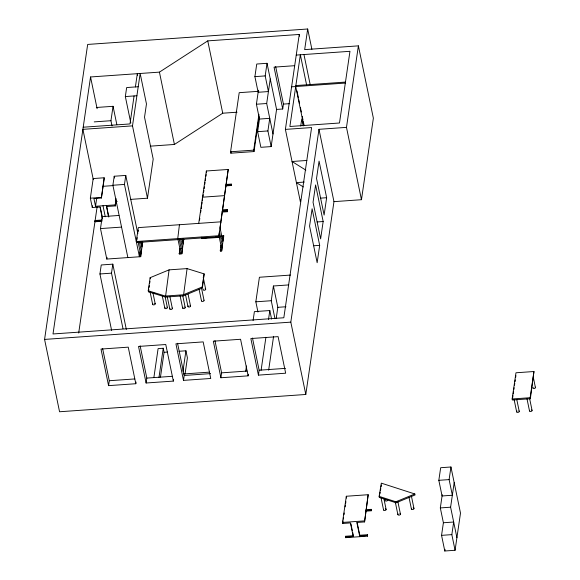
<?xml version="1.0" encoding="UTF-8"?>
<svg xmlns="http://www.w3.org/2000/svg" width="580" height="580" viewBox="0 0 580 580"><rect width="100%" height="100%" fill="white"/><g stroke="black" fill="none" stroke-linecap="round" stroke-linejoin="round"><path stroke-width="0.87" d="M307.683 29L304.674 49.626L358.389 45.856L346.485 127.375L318.978 129.304L333.964 201.644L305.798 394.473L59.559 411.757L44.58 339.416L87.667 44.435L307.683 29L311.888 49.285M299.621 36.214L299.258 34.452L207.756 40.876L159.435 72.13L90.545 76.966L53.005 333.964L283.823 317.767L311.605 127.556L285.389 129.398L300.368 201.731L300.629 199.962M102.45 218.906L99.985 206.995L92.278 207.531L90.342 198.186L93.206 178.546L104.132 177.777L104.262 178.386L101.391 198.026L93.938 198.556L95.533 206.277L115.195 204.892L116.109 198.643M92.278 207.531L92.539 205.74M95.533 206.277L96.708 198.237M78.692 333.029L97.092 207.045M101.942 221.285L95.222 221.756L95.091 221.147L95.193 220.494L102.044 220.008M95.222 221.756L95.193 220.494M112.027 125.947L110.947 120.712L113.049 106.307L96.345 107.481M101.391 198.026L104.132 177.777M141.107 243.883L141.346 242.244L142.629 242.157L140.722 256.679L106.793 259.057L100.485 228.578L102.225 216.63L118.915 215.463M108.525 216.753L106.51 205.886L108.801 216.949M130.819 123.018L125.338 96.555L126.65 87.551L138.221 86.739M111.621 330.426L99.934 273.97L101.246 264.966L112.81 264.154L126.331 329.433M127.868 257.578L112.89 185.245L114.209 176.24L125.773 175.428L137.83 233.653M106.793 259.057L107.046 257.353M106.408 206.538L115.406 205.907L116.196 200.528M134.074 95.947L129.985 123.939L83.208 127.216M135.394 86.942L137.329 73.682L137.685 75.422M147.479 198.2L132.501 125.867L140.157 73.486L146.465 103.958L144.529 117.218L153.2 159.079L147.479 198.2L130.348 199.404M123.003 328.729L111.498 273.158L112.81 264.154M139.439 256.766L124.461 184.433L125.773 175.428M136.061 382.089L135.821 383.728L108.576 385.635L109.294 380.726L102.616 348.507M136.851 240.091L137.206 237.633M138.047 231.906L138.286 230.267M138.091 241.889L140.026 251.249L139.309 256.157L140.599 256.07L141.31 251.155L139.374 241.795M139.562 255.896L140.07 252.416M142.629 242.157L141.911 247.065L140.853 241.962M148.233 290.769L150.147 277.675L169.092 269.86L187.086 268.598L204.124 273.883L202.42 287.999L183.469 295.807L165.474 297.069L148.444 291.784L148.233 290.769L165.264 296.054L183.258 294.792L202.21 286.977L204.124 273.883M148.444 291.784L148.821 289.166M149.082 287.419L149.335 285.672M149.72 283.055L149.974 281.307M173.587 379.458L173.347 381.096L146.102 383.003L146.82 378.095L140.143 345.876M169.092 269.86L165.474 297.069M153.867 377.631L158.101 348.623L163.241 348.261L164.082 352.321L160.464 377.094M179.438 224.728L177.618 239.656M158.978 377.457L163.241 348.261M182.113 241.817L182.468 239.359L183.751 239.264L181.844 253.793L179.278 253.975L179.865 248.45L177.929 239.09M179.278 253.975L180.039 248.755M181.844 253.793L182.439 248.269L180.503 238.909M183.751 239.264L183.034 244.18L181.982 239.076M187.086 268.598L183.469 295.807M198.715 223.373L206.364 170.991L228.215 169.462L220.059 227.773L222.872 241.381L223.713 235.654L221.139 235.835M199.556 220.067L199.817 218.312M200.709 212.171L200.97 210.417M201.224 208.662L201.608 206.038M201.862 204.283L202.123 202.529M202.376 200.774L202.543 197.186L224.387 195.649L224.598 196.671M203 196.504L203.254 194.749M203.638 192.118L203.899 190.363M204.153 188.616L204.406 186.862M204.791 184.23L205.052 182.475M205.305 180.721L205.559 178.966M205.944 176.334L206.204 174.58M206.458 172.826L206.364 170.991M219.349 237.387L201.869 238.612L201.862 237.184M201.869 238.612L201.992 237.8M182.932 371.352L185.933 350.791L178.944 351.284M183.498 380.378L175.921 343.81L203.167 341.895L210.743 378.472L183.498 380.378L184.215 375.47L177.545 343.251M185.056 373.998L187.405 357.904L185.933 350.791M259.108 116.645L254.004 151.561L230.869 153.185L230.579 151.764L239.206 92.669L258.781 91.299M136.488 242.542L218.74 236.77L228.215 169.462M230.869 153.185L231.137 151.394M218.74 236.77L219.457 231.862L222.278 245.478L221.683 250.995L220.4 251.089L220.277 250.48L220.994 245.565L218.877 235.357M221.951 239.018L222.307 236.56M220.4 251.089L220.654 249.349M220.907 247.609L221.292 244.999M222.183 212.077L227.425 211.707L227.541 209.46L222.401 209.822M226.004 185.883L231.253 185.52L231.246 184.092L226.106 184.447M221.683 250.995L223.713 235.654M227.425 211.707L227.541 209.46M231.253 185.52L231.246 184.092M267.025 63.307L265.183 75.907L268.424 91.553L258.144 92.278L254.903 76.632L256.744 64.025L267.025 63.307L276.58 109.431L271.15 146.588L260.869 147.313L257.629 131.667L259.47 119.059L269.751 118.334L267.909 130.942L271.15 146.588M259.463 119.031L256.404 104.226L258.448 90.197M254.004 151.561L253.714 150.14L258.941 114.325M248.378 374.209L248.138 375.847L220.893 377.754L221.611 372.846L214.941 340.627M272.992 133.98L266.684 103.508L270.265 78.953M276.45 109.439L282.714 108.996L283.431 104.088L275.667 66.591M245.681 371.309L246.456 365.965M253.09 320.537L254.395 311.627L269.816 310.546L271.585 319.08M257.948 312.047L255.831 301.81L259.412 277.255L290.493 275.072M285.389 129.398L299.258 34.452M258.426 375.122L250.85 338.546L278.095 336.639L285.664 373.208L258.426 375.122L259.137 370.214L252.467 337.995M261.101 370.221L265.915 337.27M268.518 319.457L269.816 310.546M274.964 318.645L271.251 300.723L273.405 285.991L288.753 284.918M300.715 126.005L301.745 118.987L303.188 125.962M268.642 370.185L273.586 336.335M276.174 318.594L277.82 307.327L273.405 285.991M305.798 394.473L290.812 322.139L318.978 129.304M319.681 245.34L317.151 262.696L309.575 226.12L312.113 208.771L319.681 245.34L313.686 245.761M323.161 221.524L320.631 238.873L313.055 202.304L315.592 184.947L323.161 221.524L317.166 221.944M326.642 197.707L324.111 215.057L316.535 178.488L319.065 161.131L326.642 197.707L320.646 198.128M333.964 201.644L361.463 199.708L373.368 118.19L358.389 45.856M367.502 534.716L367.51 536.145L345.658 537.674L345.535 537.065L353.242 536.529L350.421 522.913L342.715 523.457L342.505 522.435L346.325 496.248L368.177 494.711L364.559 521.92L356.852 522.464L359.673 536.072L367.379 535.536L367.502 534.716L359.788 535.26L359.673 536.072M342.715 523.457L343.092 520.884M343.345 519.129L343.599 517.375M343.983 514.743L344.244 512.988M345.136 506.848L345.397 505.1M345.651 503.346L345.905 501.591M346.419 498.082L346.325 496.248M345.535 537.065L345.651 536.246L353.365 535.71L352.662 532.302M345.658 537.674L345.651 536.246M353.242 536.529L353.365 535.71M364.559 521.92L368.177 494.711M365.973 511.139L371.214 510.77L371.207 509.341L366.067 509.704M371.214 510.77L371.207 509.341M450.95 466.994L449.108 479.602L452.349 495.248L442.069 495.965L438.828 480.32L440.67 467.719L450.95 466.994L460.498 513.119L455.075 550.275L444.795 551L441.554 535.354L443.396 522.747L440.322 507.921L442.243 494.762M456.917 537.674L450.602 507.196L454.191 482.64M444.795 551L445.041 549.318M455.075 550.275L451.834 534.63L453.676 522.029L443.396 522.747M512.14 398.975L515.968 372.78L533.955 371.519L530.345 398.728L512.35 399.99L512.14 398.975L530.135 397.713L533.955 371.519M512.735 397.373L512.988 395.625M513.242 393.878L513.626 391.261M513.88 389.513L514.134 387.766M514.518 385.149L514.772 383.402M515.025 381.654L515.279 379.907M515.663 377.29L515.917 375.543M379.124 496.371L381.328 483.154L414.816 493.971L415.026 494.986L396.082 502.795L379.334 497.386L379.124 496.371L395.872 501.78L414.816 493.971M379.334 497.386L379.632 495.625M379.922 493.863L380.219 492.101M380.509 490.339L380.806 488.577M381.096 486.816L381.393 485.054M150.256 146.16L174.413 144.463L222.735 113.209L237.061 112.201M296.242 55.078L349.965 51.308L339.488 123.003L289.884 126.491L300.353 54.788L306.566 84.781M294.51 65.707L274.05 67.142L282.714 108.996M254.903 76.632L265.183 75.907M125.338 96.555L136.902 95.743M295.858 85.564L345.47 82.084M291.602 86.833L345.325 83.063M256.404 104.226L266.684 103.508M283.431 104.088L289.659 103.653M94.235 121.887L110.947 120.712M132.501 125.867L82.897 129.347L93.307 179.626M257.629 131.667L267.909 130.942M230.579 151.764L253.714 150.14M306.892 160.457L292.037 161.501L305.841 170.129M112.89 185.245L124.461 184.433M102.87 186.318L113.6 185.564M225.982 185.266L231.123 184.911M304.275 182.076L296.416 182.627L303.318 186.941M90.342 198.186L101.261 197.417M115.449 201.702L117.196 201.579M222.278 210.642L227.418 210.279L227.541 210.888M222.162 211.461L227.302 211.098M95.091 221.147L101.95 220.668M100.485 228.578L121.561 227.099M218.53 235.755L136.278 241.526L138.315 227.614L220.567 221.843L220.777 222.858M201.746 238.003L209.46 237.466M215.883 237.017L219.312 236.77M221.024 236.655L223.59 236.473L223.72 237.082M142.752 242.766L141.469 242.853L141.346 242.244M140.026 251.249L141.31 251.155M179.865 248.45L182.439 248.269M220.994 245.565L222.278 245.478M179.147 253.366L181.721 253.185M220.277 250.48L221.56 250.386M99.934 273.97L111.498 273.158M255.831 301.81L271.251 300.723M277.82 307.327L285.947 306.755M44.58 339.416L290.812 322.139M164.082 352.321L167.584 352.082M183.432 373.977L209.409 372.15M109.294 380.726L134.778 378.936M146.82 378.095L172.303 376.304M184.215 375.47L210.583 373.622M221.611 372.846L247.102 371.055M259.137 370.214L285.505 368.365M438.828 480.32L449.108 479.602M365.944 510.523L371.084 510.161M440.322 507.921L450.602 507.196M342.505 522.435L364.349 520.905M441.554 535.354L451.834 534.63M533.324 377.406L535.405 387.462M530.135 397.713L530.345 398.728M529.627 398.649L532.063 410.379M526.908 398.409L529.518 410.981M516.78 399.548L519.209 411.285M514.061 399.308L516.664 411.88M346.485 127.375L361.463 199.708M411.358 495.864L413.961 508.435M408.987 497.292L411.416 509.03M397.822 501.446L400.425 514.018M303.956 54.534L310.162 84.528M395.872 501.78L396.082 502.795M395.277 502.034L397.88 514.605M383.858 498.503L386.113 509.399M296.96 90.857L298.417 97.911M298.787 99.68L299.512 103.204M300.425 107.619L301.339 112.027M302.252 116.435L302.985 119.966M303.355 121.735L304.079 125.258M380.959 497.408L383.561 509.979M295.72 86.543L303.753 125.36M367.379 535.536L367.51 536.145M357.142 522.493L359.788 535.26M350.893 523.798L352.306 530.606M207.756 40.876L222.735 113.209M248.138 375.847L240.569 339.271L213.324 341.185L220.893 377.754M203.239 277.407L205.668 289.144M159.435 72.13L174.413 144.463M202.21 286.977L202.42 287.999M201.434 287.767L204.037 300.339M199.063 289.195L201.492 300.933M179.213 239.004L181.156 248.363L180.561 253.88M188.072 294.183L190.501 305.921M185.528 294.778L187.956 306.508M182.758 295.727L185.187 307.458M180.039 295.488L182.642 308.06M169.904 296.626L172.332 308.364M167.185 296.387L169.795 308.959M165.112 296.641L167.366 307.538M162.219 295.568L164.821 308.139M173.347 381.096L165.771 344.52L138.526 346.434L146.102 383.003M150.147 277.675L150.358 278.69M152.946 292.871L155.201 303.768M113.049 106.307L116.841 124.62M150.053 291.791L152.656 304.362M140.599 256.07L140.722 256.679M114.209 176.24L114.572 178.002M90.545 76.966L97.121 108.721M115.195 204.892L115.406 205.907M102.986 205.748L105.27 216.753M100.26 207.19L102.37 217.399M135.821 383.728L128.245 347.152L101 349.066L108.576 385.635M184.665 307.008A1.305 0.797 -11.7 0 1 184.897 308.154A1.305 0.797 -11.7 0 1 182.997 308.444A1.305 0.797 -11.7 0 1 183.091 307.248M172.057 308.016A1.305 0.797 -11.7 0 1 171.97 309.118A1.305 0.797 -11.7 0 1 170.23 309.387A1.305 0.797 -11.7 0 1 170.012 308.328M205.146 288.688A1.305 0.797 -11.7 0 1 205.45 289.775A1.305 0.797 -11.7 0 1 203.652 290.196A1.305 0.797 -11.7 0 1 203.348 289.108M189.979 305.464A1.305 0.797 -11.7 0 1 190.276 306.552A1.305 0.797 -11.7 0 1 188.478 306.965A1.305 0.797 -11.7 0 1 188.181 305.877M203.935 300.15A1.305 0.797 -11.7 0 1 202.804 301.44A1.305 0.797 -11.7 0 1 201.557 300.505M154.672 303.311A1.305 0.797 -11.7 0 1 154.983 304.391A1.305 0.797 -11.7 0 1 153.178 304.819A1.305 0.797 -11.7 0 1 152.874 303.731M166.837 307.081A1.305 0.797 -11.7 0 1 167.156 308.168A1.305 0.797 -11.7 0 1 165.358 308.596A1.305 0.797 -11.7 0 1 165.039 307.509M155.106 293.683A1.305 0.797 -11.7 0 1 154.287 293.161M531.534 409.929A1.305 0.797 -11.7 0 1 531.838 411.01A1.305 0.797 -11.7 0 1 530.04 411.43A1.305 0.797 -11.7 0 1 529.736 410.35M535.13 387.121A1.305 0.797 -11.7 0 1 534.956 388.281A1.305 0.797 -11.7 0 1 533.143 388.404A1.305 0.797 -11.7 0 1 533.31 387.244M518.926 410.937A1.305 0.797 -11.7 0 1 518.759 412.097A1.305 0.797 -11.7 0 1 516.939 412.228A1.305 0.797 -11.7 0 1 517.113 411.068M399.91 513.561A1.305 0.797 -11.7 0 1 400.2 514.649A1.305 0.797 -11.7 0 1 398.395 515.062A1.305 0.797 -11.7 0 1 398.105 513.974M387.418 499.612A1.305 0.797 -11.7 0 1 387.31 500.714A1.305 0.797 -11.7 0 1 385.562 500.968A1.305 0.797 -11.7 0 1 385.366 499.909M413.141 507.921A1.305 0.797 -11.7 0 1 413.895 508.863A1.305 0.797 -11.7 0 1 412.235 509.545A1.305 0.797 -11.7 0 1 411.481 508.602M386.019 509.211A1.305 0.797 -11.7 0 1 384.866 510.494A1.305 0.797 -11.7 0 1 383.634 509.552M385.301 508.877A1.305 0.797 -11.7 0 1 385.599 508.943"/></g></svg>
